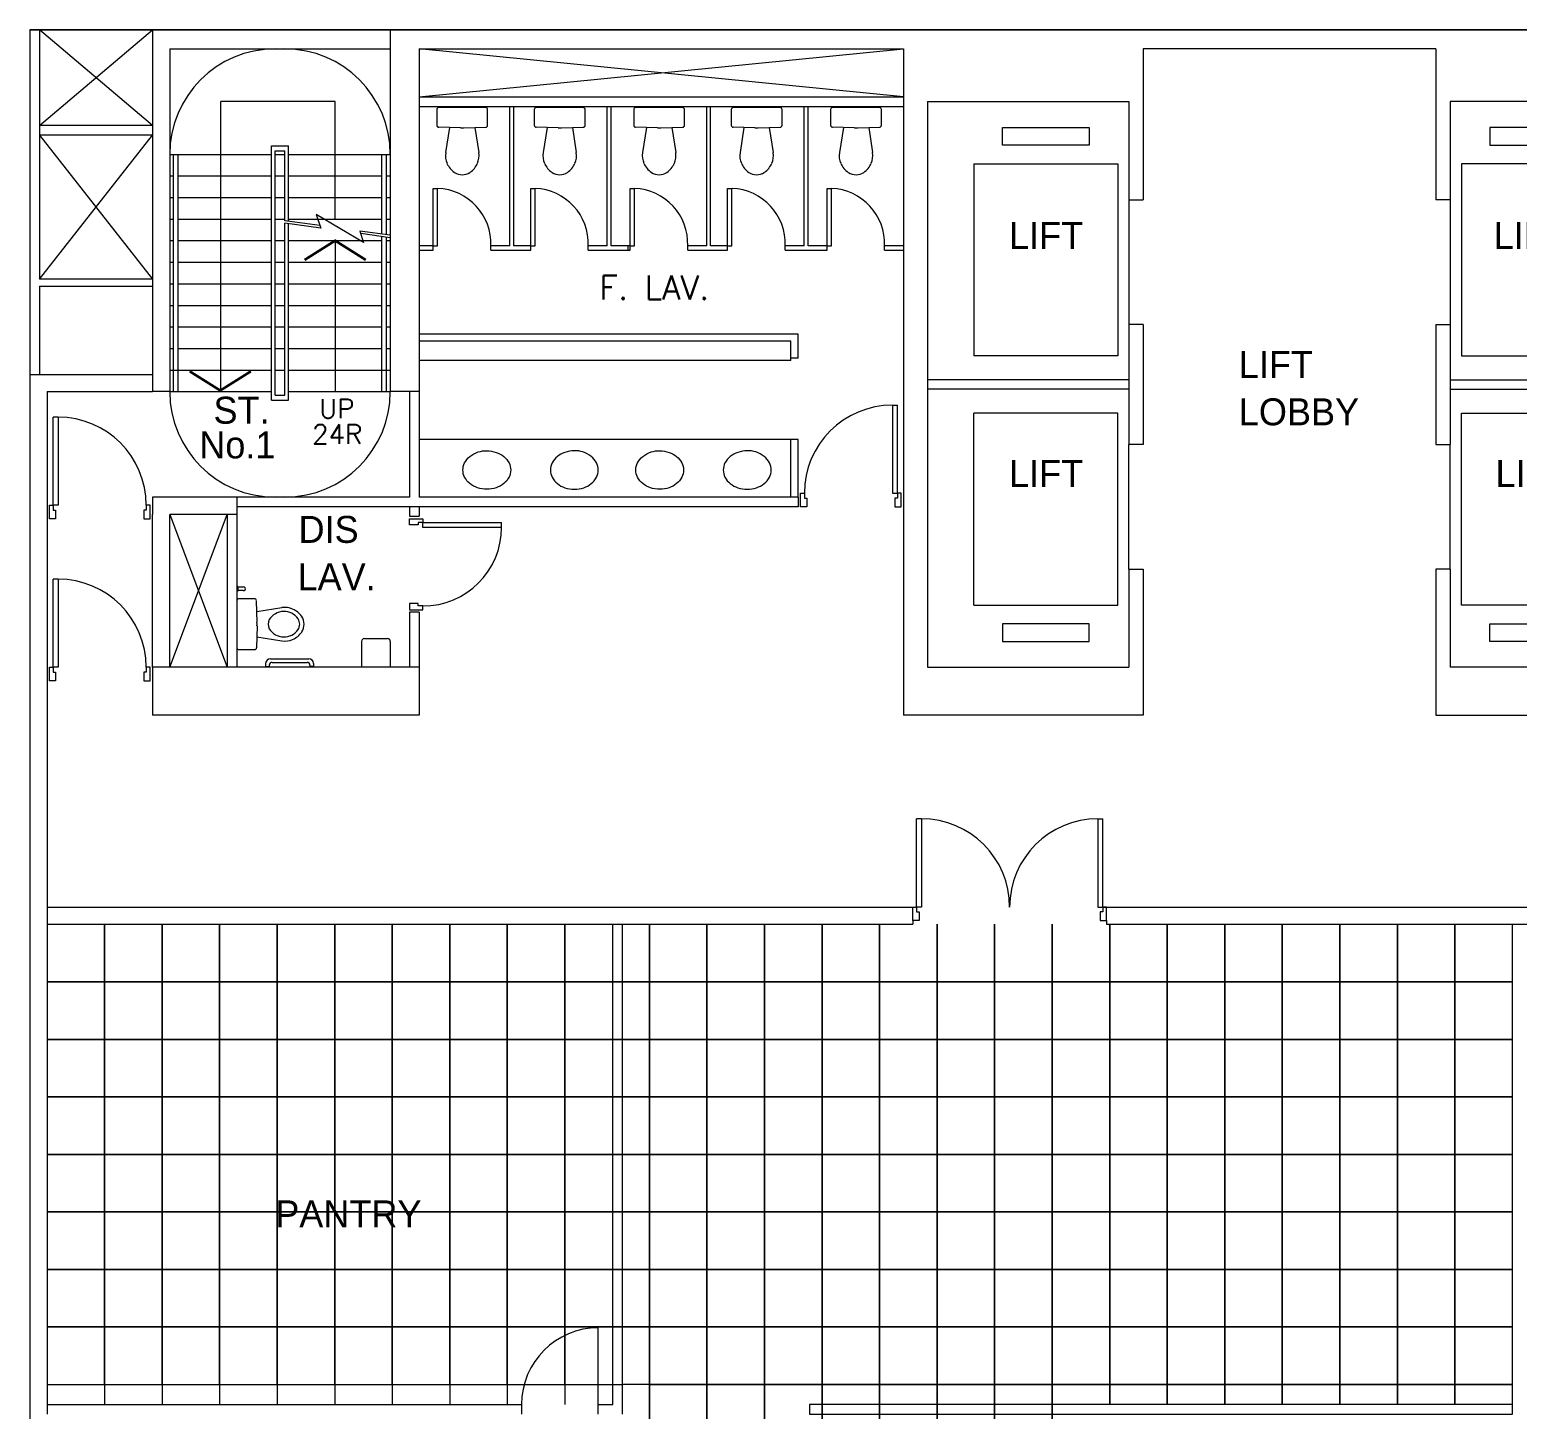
# Model space of a CAD drawing. Header units: millimetres. Extents: x 7453 to 109346, y -40506 to 46154.
# Drawn here: x 64346 to 79858, y 31538 to 45926 of the extents above; entities that cross this region are included whole.
import ezdxf
from ezdxf.enums import TextEntityAlignment as Align

# ---------------------------------------------------------------- set-up
doc = ezdxf.new("R2010")
doc.units = ezdxf.units.MM
doc.layers.add('ARCH', color=7, linetype='Continuous', lineweight=5)
doc.layers.add('Ceiling Grid', color=254, linetype='Continuous', lineweight=5)
doc.styles.add('20S', font='SIMPLEX.shx', dxfattribs={"height": 200})
doc.styles.add('25S', font='simplex', dxfattribs={"height": 250})

msp = doc.modelspace()

# ---------------------------------------------------------------- linework, layer by layer
at = {"layer": 'ARCH', "linetype": 'ByBlock', "lineweight": 9}
for p, q in [((64346, 45926), (64346, 42331)), ((64446, 45926), (64446, 43326)), ((65626, 44926), (64446, 45926)), ((64446, 44926), (65626, 45926)), ((65626, 45926), (65626, 42151)), ((67006, 45926), (68106, 45926)), ((68106, 45926), (68106, 42151)), ((65806, 45726), (65806, 42151)), ((65806, 45726), (67006, 45726)), ((67006, 45726), (68106, 45726)), ((68406, 45726), (68406, 42151)), ((68406, 45226), (73459, 45726)), ((73459, 45226), (68406, 45726)), ((68406, 45726), (73459, 45726)), ((73459, 45726), (73459, 38776)), ((75959, 45726), (75959, 44151)), ((79009, 45726), (75959, 45726)), ((79009, 45726), (79009, 44151)), ((66337, 42151), (66337, 45176)), ((67531, 45176), (66337, 45176)), ((67531, 43951), (67531, 45176)), ((68406, 45226), (73459, 45226)), ((73709, 45176), (73709, 39276)), ((73709, 45176), (75809, 45176)), ((75809, 45176), (75809, 44151)), ((81259, 45176), (79159, 45176)), ((81259, 45176), (79159, 45176)), ((79159, 45176), (79159, 44151)), ((68406, 45126), (73459, 45126)), ((69353, 43671), (69353, 45126)), ((69393, 43671), (69393, 45126)), ((70369, 43671), (70369, 45126)), ((70409, 43671), (70409, 45126)), ((71406, 43671), (71406, 45126)), ((71446, 43671), (71446, 45126)), ((72423, 43671), (72423, 45126)), ((72463, 43671), (72463, 45126)), ((65626, 44926), (64446, 44926)), ((74489, 44906), (75394, 44906)), ((74489, 44721), (74489, 44906)), ((75394, 44906), (75394, 44721)), ((80480, 44906), (79574, 44906)), ((79574, 44906), (79574, 44721)), ((64446, 44826), (65626, 43326)), ((64446, 43326), (65626, 44826)), ((65626, 44826), (64446, 44826)), ((66868, 42063), (66868, 44714)), ((66868, 44714), (67044, 44714)), ((67044, 43929), (67044, 44714)), ((75394, 44721), (74489, 44721)), ((79574, 44721), (80480, 44721)), ((65806, 44626), (66868, 44626)), ((65844, 42151), (65844, 44626)), ((65894, 42151), (65894, 44626)), ((66906, 42113), (66906, 44664)), ((66906, 44664), (67006, 44664)), ((66906, 44626), (67006, 44626)), ((67006, 43934), (67006, 44664)), ((67044, 44626), (68106, 44626)), ((68018, 43794), (68018, 44626)), ((68068, 43787), (68068, 44626)), ((74192, 44526), (74192, 42526)), ((74192, 44526), (75692, 44526)), ((75692, 44526), (75692, 42526)), ((79277, 44526), (79277, 42526)), ((80777, 44526), (79277, 44526)), ((65806, 44401), (65844, 44401)), ((65894, 44401), (66868, 44401)), ((66906, 44401), (67006, 44401)), ((67044, 44401), (68018, 44401)), ((68068, 44401), (68106, 44401)), ((68554, 43671), (68554, 44271)), ((68554, 44271), (68599, 44271)), ((68599, 43671), (68599, 44271)), ((69571, 44271), (69616, 44271)), ((69571, 43671), (69571, 44271)), ((69616, 43671), (69616, 44271)), ((70608, 43671), (70608, 44271)), ((70608, 44271), (70653, 44271)), ((70653, 43671), (70653, 44271)), ((71624, 44271), (71669, 44271)), ((71624, 43671), (71624, 44271)), ((71669, 43671), (71669, 44271)), ((72661, 44271), (72706, 44271)), ((72661, 43671), (72661, 44271)), ((72706, 43671), (72706, 44271)), ((65806, 44176), (65844, 44176)), ((65894, 44176), (66868, 44176)), ((66906, 44176), (67006, 44176)), ((67044, 44176), (68018, 44176)), ((68068, 44176), (68106, 44176)), ((75809, 44151), (75959, 44151)), ((75809, 44151), (75809, 42851)), ((79159, 44151), (79009, 44151)), ((79159, 44151), (79159, 42851)), ((65806, 43951), (65844, 43951)), ((65894, 43951), (66868, 43951)), ((66906, 43951), (67006, 43951)), ((67371, 43883), (67006, 43934)), ((67006, 42113), (67006, 43909)), ((67380, 43857), (67006, 43909)), ((67044, 43951), (68018, 43951)), ((67044, 42063), (67044, 43903)), ((67828, 43705), (67332, 44000)), ((67332, 44000), (67380, 43857)), ((68068, 43951), (68106, 43951)), ((67788, 43826), (67828, 43705)), ((68106, 43782), (67788, 43826)), ((68106, 43756), (67797, 43799)), ((68018, 42151), (68018, 43768)), ((68068, 42151), (68068, 43762)), ((65806, 43726), (65844, 43726)), ((65894, 43726), (66868, 43726)), ((66906, 43726), (67006, 43726)), ((67044, 43726), (68018, 43726)), ((67531, 43726), (67531, 42151)), ((68068, 43726), (68106, 43726)), ((68554, 43671), (68406, 43671)), ((68406, 43626), (68554, 43626)), ((68554, 43626), (68554, 43671)), ((68554, 43671), (68599, 43671)), ((69353, 43671), (69154, 43671)), ((69154, 43626), (69154, 43671)), ((69154, 43626), (69571, 43626)), ((69571, 43671), (69393, 43671)), ((69571, 43671), (69616, 43671)), ((69571, 43626), (69571, 43671)), ((70171, 43626), (70171, 43671)), ((70369, 43671), (70171, 43671)), ((70171, 43626), (70171, 43671)), ((70171, 43626), (70588, 43626)), ((70588, 43671), (70409, 43671)), ((70608, 43671), (70459, 43671)), ((70459, 43626), (70608, 43626)), ((70588, 43626), (70588, 43671)), ((70608, 43626), (70608, 43671)), ((70608, 43671), (70653, 43671)), ((71406, 43671), (71208, 43671)), ((71208, 43626), (71208, 43671)), ((71208, 43626), (71624, 43626)), ((71624, 43671), (71446, 43671)), ((71624, 43671), (71669, 43671)), ((71624, 43626), (71624, 43671)), ((72224, 43626), (72224, 43671)), ((72423, 43671), (72224, 43671)), ((72224, 43626), (72661, 43626)), ((72661, 43671), (72463, 43671)), ((72661, 43671), (72706, 43671)), ((72661, 43626), (72661, 43671)), ((73459, 43671), (73261, 43671)), ((73261, 43626), (73261, 43671)), ((73261, 43626), (73459, 43626)), ((65806, 43501), (65844, 43501)), ((65894, 43501), (66868, 43501)), ((66906, 43501), (67006, 43501)), ((67044, 43501), (68018, 43501)), ((68068, 43501), (68106, 43501)), ((65626, 43326), (64446, 43326)), ((64446, 43251), (65626, 43251)), ((64446, 43251), (64446, 42331)), ((65806, 43276), (65844, 43276)), ((65894, 43276), (66868, 43276)), ((66906, 43276), (67006, 43276)), ((67044, 43276), (68018, 43276)), ((68068, 43276), (68106, 43276)), ((65806, 43051), (65844, 43051)), ((65894, 43051), (66868, 43051)), ((66906, 43051), (67006, 43051)), ((67044, 43051), (68018, 43051)), ((68068, 43051), (68106, 43051)), ((65806, 42826), (65844, 42826)), ((65894, 42826), (66868, 42826)), ((66906, 42826), (67006, 42826)), ((67044, 42826), (68018, 42826)), ((68068, 42826), (68106, 42826)), ((75959, 42851), (75809, 42851)), ((75809, 42851), (75809, 41601)), ((75959, 42851), (75959, 41601)), ((79009, 42851), (79009, 41601)), ((79009, 42851), (79159, 42851)), ((79159, 42851), (79159, 41601)), ((72359, 42751), (68406, 42751)), ((72284, 42676), (68406, 42676)), ((70231, 42676), (68406, 42676)), ((72284, 42476), (72284, 42676)), ((72359, 42501), (72359, 42751)), ((65806, 42601), (65844, 42601)), ((65894, 42601), (66868, 42601)), ((66906, 42601), (67006, 42601)), ((67044, 42601), (68018, 42601)), ((68068, 42601), (68106, 42601)), ((75692, 42526), (74192, 42526)), ((79277, 42526), (80777, 42526)), ((65806, 42376), (66868, 42376)), ((66906, 42376), (67006, 42376)), ((67044, 42376), (68106, 42376)), ((72284, 42476), (68406, 42476)), ((70231, 42476), (68406, 42476)), ((72359, 42501), (72284, 42501)), ((64346, 42331), (64346, 38776)), ((64346, 42331), (65626, 42331)), ((75809, 42276), (73709, 42276)), ((79159, 42276), (81259, 42276)), ((64526, 42151), (64526, 38776)), ((64526, 42151), (65626, 42151)), ((65806, 42151), (65626, 42151)), ((65806, 42151), (66868, 42151)), ((66868, 42063), (67044, 42063)), ((66906, 42113), (67006, 42113)), ((67044, 42151), (68106, 42151)), ((68406, 42151), (68106, 42151)), ((68306, 42151), (68306, 41051)), ((68406, 42151), (68406, 41051)), ((75809, 42176), (73709, 42176)), ((79159, 42176), (81259, 42176)), ((74192, 39926), (74192, 41926)), ((75692, 41926), (74192, 41926)), ((75692, 39926), (75692, 41926)), ((79277, 39926), (79277, 41926)), ((79277, 41926), (80777, 41926)), ((72359, 41651), (68406, 41651)), ((72284, 41051), (72284, 41651)), ((72359, 41051), (72359, 41651)), ((75959, 41601), (75809, 41601)), ((75809, 40301), (75809, 41601)), ((79009, 41601), (79159, 41601)), ((79159, 40301), (79159, 41601)), ((68306, 41051), (65626, 41051)), ((65626, 41051), (65626, 40871)), ((66506, 41051), (66506, 39276)), ((72359, 41051), (68406, 41051)), ((72359, 41051), (72359, 40951)), ((65626, 39276), (65626, 40871)), ((65806, 40871), (66406, 39276)), ((65806, 39276), (66406, 40871)), ((66506, 40871), (65806, 40871)), ((65806, 39276), (65806, 40871)), ((66406, 40871), (66406, 39276)), ((72359, 40951), (66506, 40951)), ((68306, 40951), (68306, 40851)), ((68306, 40951), (68306, 40851)), ((68306, 40851), (68406, 40851)), ((68406, 40951), (68406, 40851)), ((68406, 40951), (68406, 40851)), ((66506, 40270), (66506, 40270)), ((75809, 40301), (75959, 40301)), ((75809, 40301), (75809, 39276)), ((75959, 40301), (75959, 38776)), ((79009, 40301), (79009, 38776)), ((79159, 40301), (79009, 40301)), ((79159, 40301), (79159, 39276)), ((66516, 40120), (66506, 40120)), ((66516, 40070), (66506, 40070)), ((66516, 40120), (66516, 40070)), ((66516, 40114), (66571, 40114)), ((66571, 40076), (66516, 40076)), ((74192, 39926), (75692, 39926)), ((80777, 39926), (79277, 39926)), ((68306, 39851), (68306, 39276)), ((68406, 39851), (68306, 39851)), ((68306, 39771), (68306, 39276)), ((68406, 39851), (68406, 39276)), ((68406, 39771), (68406, 39276)), ((75394, 39730), (74489, 39730)), ((74489, 39730), (74489, 39545)), ((75394, 39545), (75394, 39730)), ((79574, 39730), (80480, 39730)), ((79574, 39545), (79574, 39730)), ((67836, 39576), (68076, 39576)), ((67806, 39546), (67806, 39276)), ((68106, 39546), (68106, 39276)), ((74489, 39545), (75394, 39545)), ((80480, 39545), (79574, 39545)), ((65626, 39276), (65626, 38776)), ((68406, 39276), (65626, 39276)), ((66800, 39286), (66800, 39276)), ((66800, 39286), (66850, 39286)), ((66806, 39316), (66806, 39286)), ((66844, 39298), (66844, 39286)), ((66850, 39286), (66850, 39276)), ((66856, 39366), (67256, 39366)), ((66874, 39328), (67238, 39328)), ((67312, 39286), (67262, 39286)), ((67262, 39286), (67262, 39276)), ((67268, 39298), (67268, 39286)), ((67306, 39316), (67306, 39286)), ((67312, 39286), (67312, 39276)), ((68406, 39276), (68406, 38776)), ((73709, 39276), (75809, 39276)), ((81259, 39276), (79159, 39276)), ((64346, 38776), (64346, 15926)), ((64526, 38776), (64526, 31488)), ((68406, 38776), (65626, 38776)), ((75959, 38776), (73459, 38776)), ((79009, 38776), (81659, 38776)), ((73595, 36776), (73595, 37696)), ((73645, 37696), (73595, 37696)), ((73645, 37696), (73645, 36776)), ((75485, 37696), (75485, 36776)), ((75485, 37696), (75535, 37696)), ((75535, 36776), (75535, 37696)), ((64526, 36776), (73595, 36776)), ((73555, 36776), (73595, 36776)), ((73555, 36636), (73555, 36776)), ((73595, 36776), (73595, 36726)), ((73645, 36776), (73595, 36776)), ((75485, 36776), (75535, 36776)), ((75575, 36776), (75535, 36776)), ((75535, 36776), (75535, 36726)), ((75535, 36776), (80936, 36776)), ((75575, 36636), (75575, 36776)), ((73555, 36761), (73555, 36761)), ((73620, 36636), (73555, 36636)), ((73555, 36636), (73555, 36596)), ((73595, 36726), (73620, 36726)), ((73620, 36726), (73620, 36636)), ((75535, 36726), (75510, 36726)), ((75510, 36726), (75510, 36636)), ((75510, 36636), (75575, 36636)), ((75575, 36761), (75575, 36761)), ((75575, 36636), (75575, 36596)), ((64526, 36596), (73555, 36596)), ((75575, 36596), (80896, 36596))]:
    msp.add_line(p, q, dxfattribs=at)
at = {"layer": 'ARCH', "lineweight": 15}
for p, q in [((95209, 45926), (64346, 45926)), ((64346, 45926), (109346, 45926)), ((70426, 31588), (70426, 36596)), ((70526, 31488), (70526, 36596)), ((79808, 31488), (79808, 36596)), ((70275, 31488), (70275, 32388)), ((64526, 31588), (69475, 31588)), ((69475, 31588), (69475, 31588)), ((69475, 31588), (69475, 31488)), ((70275, 31588), (70426, 31588))]:
    msp.add_line(p, q, dxfattribs=at)
at = {"layer": 'ARCH', "lineweight": 9}
for p, q in [((68591, 45094), (68591, 44929)), ((69101, 45114), (68611, 45114)), ((69121, 44929), (69121, 45094)), ((69608, 45094), (69608, 44929)), ((70118, 45114), (69628, 45114)), ((70138, 44929), (70138, 45094)), ((70644, 45094), (70644, 44929)), ((71154, 45114), (70664, 45114)), ((71174, 44929), (71174, 45094)), ((71661, 45094), (71661, 44929)), ((72171, 45114), (71681, 45114)), ((72191, 44929), (72191, 45094)), ((72698, 45094), (72698, 44929)), ((73208, 45114), (72718, 45114)), ((73228, 44929), (73228, 45094)), ((68838, 44904), (68611, 44909)), ((68724, 44907), (68683, 44644)), ((68874, 44904), (69101, 44909)), ((68988, 44907), (69029, 44644)), ((69855, 44904), (69627, 44909)), ((69741, 44907), (69700, 44644)), ((69890, 44904), (70118, 44909)), ((70005, 44907), (70046, 44644)), ((70892, 44904), (70664, 44909)), ((70777, 44907), (70736, 44644)), ((70927, 44904), (71155, 44909)), ((71041, 44907), (71082, 44644)), ((71908, 44904), (71681, 44909)), ((71794, 44907), (71753, 44644)), ((71944, 44904), (72171, 44909)), ((72058, 44907), (72099, 44644)), ((72945, 44904), (72717, 44909)), ((72831, 44907), (72790, 44644)), ((72980, 44904), (73208, 44909)), ((73095, 44907), (73136, 44644)), ((64641, 41886), (64591, 41886)), ((64591, 40966), (64591, 41886)), ((64641, 41886), (64641, 40966)), ((73344, 42011), (73344, 41091)), ((73344, 42011), (73394, 42011)), ((73394, 41091), (73394, 42011)), ((64551, 40826), (64551, 40966)), ((64551, 40966), (64591, 40966)), ((64641, 40966), (64591, 40966)), ((64591, 40966), (64591, 40916)), ((65561, 40966), (65561, 40916)), ((65601, 40966), (65561, 40966)), ((65601, 40826), (65601, 40966)), ((72384, 40951), (72384, 41091)), ((72384, 41091), (72424, 41091)), ((72424, 41091), (72424, 41041)), ((72424, 41041), (72449, 41041)), ((72449, 41041), (72449, 40951)), ((73344, 41091), (73394, 41091)), ((73394, 41041), (73369, 41041)), ((73369, 41041), (73369, 40951)), ((73434, 41091), (73394, 41091)), ((73394, 41091), (73394, 41041)), ((73434, 40951), (73434, 41091)), ((73434, 41076), (73434, 41076)), ((64616, 40826), (64551, 40826)), ((64591, 40916), (64616, 40916)), ((64616, 40916), (64616, 40826)), ((65536, 40916), (65536, 40826)), ((65561, 40916), (65536, 40916)), ((65536, 40826), (65601, 40826)), ((68306, 40826), (68446, 40826)), ((68306, 40761), (68306, 40826)), ((68446, 40826), (68446, 40786)), ((72449, 40951), (72384, 40951)), ((73369, 40951), (73434, 40951)), ((68396, 40761), (68306, 40761)), ((68396, 40786), (68396, 40761)), ((68446, 40786), (68396, 40786)), ((68446, 40736), (68446, 40786)), ((68446, 40786), (69266, 40786)), ((69266, 40736), (68446, 40736)), ((69266, 40736), (69266, 40786)), ((64641, 40196), (64591, 40196)), ((64591, 39276), (64591, 40196)), ((64641, 40196), (64641, 39276)), ((66506, 39971), (66506, 39481)), ((66690, 39991), (66526, 39991)), ((66716, 39743), (66711, 39971)), ((66713, 39858), (66976, 39899)), ((68306, 39941), (68306, 39876)), ((68396, 39941), (68306, 39941)), ((68306, 39876), (68446, 39876)), ((68396, 39916), (68396, 39941)), ((68446, 39916), (68396, 39916)), ((68446, 39876), (68446, 39916)), ((66716, 39708), (66711, 39480)), ((66713, 39594), (66976, 39553)), ((66526, 39461), (66690, 39461)), ((64551, 39136), (64551, 39276)), ((64551, 39276), (64591, 39276)), ((64641, 39276), (64591, 39276)), ((64591, 39276), (64591, 39226)), ((65561, 39276), (65561, 39226)), ((65601, 39276), (65561, 39276)), ((65601, 39136), (65601, 39276)), ((64616, 39136), (64551, 39136)), ((64591, 39226), (64616, 39226)), ((64616, 39226), (64616, 39136)), ((65536, 39226), (65536, 39136)), ((65561, 39226), (65536, 39226)), ((65536, 39136), (65601, 39136))]:
    msp.add_line(p, q, dxfattribs=at)
at = {"layer": 'ARCH', "lineweight": 9, "const_width": 26.4}
for points in [[(67212, 43525), (67531, 43726), (67850, 43525)], [(66652, 42363), (66333, 42163), (66014, 42363)]]:
    msp.add_lwpolyline(points, dxfattribs=at)
at = {"layer": 'ARCH', "linetype": 'Continuous', "lineweight": 9}
for points in [[(68863, 41334, -0.119639), (68881, 41408, -0.104884), (68936, 41475, -0.089094), (69023, 41522, -0.096836), (69113, 41534, -0.080438), (69211, 41518, -0.089094), (69289, 41475, -0.104884), (69344, 41408, -0.119639), (69362, 41334, -0.119639), (69344, 41259, -0.104884), (69289, 41192, -0.089094), (69211, 41149, -0.080438), (69113, 41133, -0.080438), (69015, 41149, -0.089094), (68936, 41192, -0.104884), (68881, 41259, -0.119639)], [(70275, 41334, 0.119639), (70257, 41408, 0.104884), (70202, 41475, 0.089094), (70115, 41522, 0.096836), (70025, 41534, 0.080438), (69927, 41518, 0.089094), (69849, 41475, 0.104884), (69794, 41408, 0.119639), (69776, 41334, 0.119639), (69794, 41259, 0.104884), (69849, 41192, 0.089094), (69927, 41149, 0.080438), (70025, 41133, 0.080438), (70123, 41149, 0.089094), (70202, 41192, 0.104884), (70257, 41259, 0.119639)], [(70666, 41334, -0.119639), (70684, 41408, -0.104884), (70739, 41475, -0.089094), (70826, 41522, -0.096836), (70916, 41534, -0.080438), (71013, 41518, -0.089094), (71092, 41475, -0.104884), (71147, 41408, -0.119639), (71165, 41334, -0.119639), (71147, 41259, -0.104884), (71092, 41192, -0.089094), (71013, 41149, -0.080438), (70916, 41133, -0.080438), (70818, 41149, -0.089094), (70739, 41192, -0.104884), (70684, 41259, -0.119639)], [(72078, 41334, 0.119639), (72060, 41408, 0.104884), (72005, 41475, 0.089094), (71918, 41522, 0.096836), (71828, 41534, 0.080438), (71730, 41518, 0.089094), (71652, 41475, 0.104884), (71596, 41408, 0.119639), (71578, 41334, 0.119639), (71596, 41259, 0.104884), (71652, 41192, 0.089094), (71730, 41149, 0.080438), (71828, 41133, 0.080438), (71926, 41149, 0.089094), (72005, 41192, 0.104884), (72060, 41259, 0.119639)]]:
    msp.add_lwpolyline(points, format="xyb", close=True, dxfattribs=at)
at = {"layer": 'ARCH', "lineweight": 9}
msp.add_lwpolyline([(66844, 39677, 0.532735), (67145, 39669, 0.289578), (67145, 39782, 0.532735), (66844, 39775, 0.261816)], format="xyb", close=True, dxfattribs=at)
at = {"layer": 'ARCH', "lineweight": 15}
msp.add_lwpolyline([(79808, 31588), (72477, 31588), (72477, 31488), (79808, 31488)], close=True, dxfattribs=at)
at = {"layer": 'ARCH', "linetype": 'ByBlock', "lineweight": 9}
for centre, radius, start, end in [((66906, 44626), 1100, 90, 180), ((67006, 44626), 1100, 0, 90), ((68577, 43693), 578, 357.7688, 87.7688), ((69593, 43693), 578, 357.7688, 87.7688), ((70630, 43693), 578, 357.7688, 87.7688), ((71647, 43693), 578, 357.7688, 87.7688), ((72683, 43693), 578, 357.7688, 87.7688), ((66906, 42151), 1100, 180, 270), ((67006, 42151), 1100, 270, 0), ((66576, 40095), 19.7, 254.4697, 105.5303), ((67836, 39546), 30, 90, 180), ((68076, 39546), 30, 0, 90), ((66856, 39316), 50, 90, 180), ((66874, 39298), 30, 90, 180), ((67238, 39298), 30, 0, 90), ((67256, 39316), 50, 0, 90), ((73645, 36776), 920, 0, 90), ((75485, 36776), 920, 90, 180)]:
    msp.add_arc(centre, radius, start, end, dxfattribs=at)
at = {"layer": 'ARCH', "lineweight": 9}
for centre, radius, start, end in [((68611, 45094), 20, 90, 180), ((69101, 45094), 20, 0, 90), ((69628, 45094), 20, 90, 180), ((70118, 45094), 20, 0, 90), ((70664, 45094), 20, 90, 180), ((71154, 45094), 20, 0, 90), ((71681, 45094), 20, 90, 180), ((72171, 45094), 20, 0, 90), ((72718, 45094), 20, 90, 180), ((73208, 45094), 20, 0, 90), ((68611, 44929), 20, 180, 268.7241), ((68856, 45704), 800, 268.7241, 271.2759), ((69101, 44929), 20, 271.2759, 0), ((69628, 44929), 20, 180, 268.7241), ((69873, 45704), 800, 268.7241, 271.2759), ((70118, 44929), 20, 271.2759, 0), ((70664, 44929), 20, 180, 268.7241), ((70909, 45704), 800, 268.7241, 271.2759), ((71154, 44929), 20, 271.2759, 0), ((71681, 44929), 20, 180, 268.7241), ((71926, 45704), 800, 268.7241, 271.2759), ((72171, 44929), 20, 271.2759, 0), ((72718, 44929), 20, 180, 268.7241), ((72963, 45704), 800, 268.7241, 271.2759), ((73208, 44929), 20, 271.2759, 0), ((68881, 44613), 200, 171.1648, 203.6716), ((68904, 44623), 226, 203.6716, 234.991), ((68808, 44623), 226, 305.009, 336.3284), ((68831, 44613), 200, 336.3284, 8.8352), ((69897, 44613), 200, 171.1648, 203.6716), ((69921, 44623), 226, 203.6716, 234.991), ((69824, 44623), 226, 305.009, 336.3284), ((69848, 44613), 200, 336.3284, 8.8352), ((70934, 44613), 200, 171.1648, 203.6716), ((70958, 44623), 226, 203.6716, 234.991), ((70861, 44623), 226, 305.009, 336.3284), ((70885, 44613), 200, 336.3284, 8.8352), ((71951, 44613), 200, 171.1648, 203.6716), ((71974, 44623), 226, 203.6716, 234.991), ((71878, 44623), 226, 305.009, 336.3284), ((71901, 44613), 200, 336.3284, 8.8352), ((72987, 44613), 200, 171.1648, 203.6716), ((73011, 44623), 226, 203.6716, 234.991), ((72914, 44623), 226, 305.009, 336.3284), ((72938, 44613), 200, 336.3284, 8.8352), ((68856, 44564), 150, 237.7003, 302.2997), ((69873, 44564), 150, 237.7003, 302.2997), ((70909, 44564), 150, 237.7003, 302.2997), ((71926, 44564), 150, 237.7003, 302.2997), ((72963, 44564), 150, 237.7003, 302.2997), ((64641, 40966), 920, 0, 90), ((73344, 41091), 920, 90, 180), ((68446, 40736), 820, 270, 0), ((64641, 39276), 920, 0, 90), ((66526, 39971), 20, 90, 180), ((66690, 39971), 20, 1.2759, 90), ((67007, 39701), 200, 66.3284, 98.8352), ((66997, 39677), 226, 35.009, 66.3284), ((65916, 39726), 800, 358.7241, 1.2759), ((67056, 39726), 150, 327.7003, 32.2997), ((67007, 39750), 200, 261.1648, 293.6716), ((66997, 39774), 226, 293.6716, 324.991), ((66526, 39481), 20, 180, 270), ((66691, 39481), 20, 270, 358.7241)]:
    msp.add_arc(centre, radius, start, end, dxfattribs=at)
at = {"layer": 'ARCH', "lineweight": 15}
msp.add_arc((70275, 31588), 800, 90, 180, dxfattribs=at)
at = {"layer": 'Ceiling Grid', "lineweight": 15}
for p, q in [((64526, 36596), (64526, 35996)), ((65126, 35996), (65126, 36596)), ((65126, 36596), (65126, 35996)), ((65726, 35996), (65726, 36596)), ((65726, 36596), (65726, 35996)), ((66326, 35996), (66326, 36596)), ((66326, 36596), (66326, 35996)), ((66926, 35996), (66926, 36596)), ((66926, 36596), (66926, 35996)), ((67526, 35996), (67526, 36596)), ((67526, 36596), (67526, 35996)), ((68126, 35996), (68126, 36596)), ((68126, 36596), (68126, 35996)), ((68726, 35996), (68726, 36596)), ((68726, 36596), (68726, 35996)), ((69326, 35996), (69326, 36596)), ((69326, 36596), (69326, 35996)), ((69926, 36596), (69926, 35996)), ((69926, 35996), (69926, 36596)), ((70808, 35996), (70808, 36596)), ((70808, 36596), (70808, 35996)), ((71408, 35996), (71408, 36596)), ((71408, 36596), (71408, 35996)), ((72008, 35996), (72008, 36596)), ((72008, 36596), (72008, 35996)), ((72608, 35996), (72608, 36596)), ((72608, 36596), (72608, 35996)), ((73208, 35996), (73208, 36596)), ((73208, 36596), (73208, 35996)), ((73808, 35996), (73808, 36596)), ((73808, 36596), (73808, 35996)), ((74408, 35996), (74408, 36596)), ((74408, 36596), (74408, 35996)), ((75008, 35996), (75008, 36596)), ((75008, 36596), (75008, 35996)), ((75608, 35996), (75608, 36596)), ((75608, 36596), (75608, 35996)), ((76208, 35996), (76208, 36596)), ((76208, 36596), (76208, 35996)), ((76808, 35996), (76808, 36596)), ((76808, 36596), (76808, 35996)), ((77408, 35996), (77408, 36596)), ((77408, 36596), (77408, 35996)), ((78008, 35996), (78008, 36596)), ((78008, 36596), (78008, 35996)), ((78608, 35996), (78608, 36596)), ((78608, 36596), (78608, 35996)), ((79208, 36596), (79208, 35996)), ((79208, 35996), (79208, 36596)), ((64526, 35996), (65126, 35996)), ((65126, 35996), (65726, 35996)), ((65726, 35996), (66326, 35996)), ((66326, 35996), (66926, 35996)), ((66926, 35996), (67526, 35996)), ((67526, 35996), (68126, 35996)), ((68126, 35996), (68726, 35996)), ((68726, 35996), (69326, 35996)), ((69326, 35996), (69926, 35996)), ((70526, 35996), (69926, 35996)), ((69926, 35996), (69926, 35396)), ((69926, 35996), (70526, 35996)), ((70808, 35996), (70526, 35996)), ((70526, 35996), (70808, 35996)), ((70808, 35396), (70808, 35996)), ((70808, 35996), (71408, 35996)), ((71408, 35996), (72008, 35996)), ((72008, 35996), (72608, 35996)), ((72608, 35996), (73208, 35996)), ((73208, 35996), (73808, 35996)), ((73808, 35996), (74408, 35996)), ((74408, 35996), (75008, 35996)), ((75008, 35996), (75608, 35996)), ((75608, 35996), (76208, 35996)), ((76208, 35996), (76808, 35996)), ((76808, 35996), (77408, 35996)), ((77408, 35996), (78008, 35996)), ((78008, 35996), (78608, 35996)), ((78608, 35996), (79208, 35996)), ((79808, 35996), (79208, 35996)), ((79208, 35996), (79208, 35396)), ((79208, 35996), (79808, 35996)), ((70526, 35396), (69926, 35396)), ((69926, 35396), (69926, 34796)), ((69926, 35396), (70526, 35396)), ((70808, 35396), (70526, 35396)), ((70526, 35396), (70808, 35396)), ((70808, 34796), (70808, 35396)), ((79808, 35396), (79208, 35396)), ((79208, 35396), (79208, 34796)), ((79208, 35396), (79808, 35396)), ((70526, 34796), (69926, 34796)), ((69926, 34796), (69926, 34196)), ((69926, 34796), (70526, 34796)), ((70808, 34796), (70526, 34796)), ((70526, 34796), (70808, 34796)), ((70808, 34196), (70808, 34796)), ((79808, 34796), (79208, 34796)), ((79208, 34796), (79208, 34196)), ((79208, 34796), (79808, 34796)), ((70526, 34196), (69926, 34196)), ((69926, 34196), (69926, 33596)), ((69926, 34196), (70526, 34196)), ((70808, 34196), (70526, 34196)), ((70526, 34196), (70808, 34196)), ((70808, 33596), (70808, 34196)), ((79808, 34196), (79208, 34196)), ((79208, 34196), (79208, 33596)), ((79208, 34196), (79808, 34196)), ((70526, 33596), (69926, 33596)), ((69926, 33596), (69926, 32996)), ((69926, 33596), (70526, 33596)), ((70808, 33596), (70526, 33596)), ((70526, 33596), (70808, 33596)), ((70808, 32996), (70808, 33596)), ((79808, 33596), (79208, 33596)), ((79208, 33596), (79208, 32996)), ((79208, 33596), (79808, 33596)), ((70526, 32996), (69926, 32996)), ((69926, 32996), (69926, 32396)), ((69926, 32996), (70526, 32996)), ((70808, 32996), (70526, 32996)), ((70526, 32996), (70808, 32996)), ((70808, 32396), (70808, 32996)), ((79808, 32996), (79208, 32996)), ((79208, 32996), (79208, 32396)), ((79208, 32996), (79808, 32996)), ((70526, 32396), (69926, 32396)), ((69926, 32396), (69926, 31796)), ((69926, 32396), (70526, 32396)), ((70808, 32396), (70526, 32396)), ((70526, 32396), (70808, 32396)), ((70808, 31796), (70808, 32396)), ((79808, 32396), (79208, 32396)), ((79208, 32396), (79208, 31796)), ((79208, 32396), (79808, 32396)), ((65126, 31796), (65126, 31588)), ((65726, 31796), (65726, 31588)), ((66326, 31796), (66326, 31588)), ((66926, 31796), (66926, 31588)), ((67526, 31796), (67526, 31588)), ((68126, 31796), (68126, 31588)), ((68726, 31796), (68726, 31588)), ((69326, 31796), (69326, 31588)), ((69926, 31796), (70526, 31796)), ((69926, 31796), (69926, 31588)), ((70808, 31796), (70526, 31796)), ((70808, 31196), (70808, 31796)), ((75608, 31796), (75008, 31796)), ((75008, 31796), (75008, 31196)), ((75608, 31588), (75608, 31796)), ((76208, 31796), (75608, 31796)), ((75608, 31796), (75608, 31588)), ((76208, 31588), (76208, 31796)), ((76808, 31796), (76208, 31796)), ((76208, 31796), (76208, 31588)), ((76808, 31588), (76808, 31796)), ((77408, 31796), (76808, 31796)), ((76808, 31796), (76808, 31588)), ((77408, 31588), (77408, 31796)), ((78008, 31796), (77408, 31796)), ((77408, 31796), (77408, 31588)), ((78008, 31588), (78008, 31796)), ((78608, 31796), (78008, 31796)), ((78008, 31796), (78008, 31588)), ((78608, 31588), (78608, 31796)), ((79208, 31796), (78608, 31796)), ((78608, 31796), (78608, 31588)), ((79208, 31588), (79208, 31796)), ((79808, 31796), (79208, 31796)), ((79208, 31796), (79208, 31588)), ((79208, 31796), (79808, 31796))]:
    msp.add_line(p, q, dxfattribs=at)
for points in [[(65126, 35996), (64526, 35996), (64526, 35396), (65126, 35396)], [(65726, 35996), (65126, 35996), (65126, 35396), (65726, 35396)], [(66326, 35996), (65726, 35996), (65726, 35396), (66326, 35396)], [(66926, 35996), (66326, 35996), (66326, 35396), (66926, 35396)], [(67526, 35996), (66926, 35996), (66926, 35396), (67526, 35396)], [(68126, 35996), (67526, 35996), (67526, 35396), (68126, 35396)], [(68726, 35996), (68126, 35996), (68126, 35396), (68726, 35396)], [(69326, 35996), (68726, 35996), (68726, 35396), (69326, 35396)], [(69926, 35996), (69326, 35996), (69326, 35396), (69926, 35396)], [(71408, 35996), (70808, 35996), (70808, 35396), (71408, 35396)], [(72008, 35996), (71408, 35996), (71408, 35396), (72008, 35396)], [(72608, 35996), (72008, 35996), (72008, 35396), (72608, 35396)], [(73208, 35996), (72608, 35996), (72608, 35396), (73208, 35396)], [(73808, 35996), (73208, 35996), (73208, 35396), (73808, 35396)], [(74408, 35996), (73808, 35996), (73808, 35396), (74408, 35396)], [(75008, 35996), (74408, 35996), (74408, 35396), (75008, 35396)], [(75608, 35996), (75008, 35996), (75008, 35396), (75608, 35396)], [(76208, 35996), (75608, 35996), (75608, 35396), (76208, 35396)], [(76808, 35996), (76208, 35996), (76208, 35396), (76808, 35396)], [(77408, 35996), (76808, 35996), (76808, 35396), (77408, 35396)], [(78008, 35996), (77408, 35996), (77408, 35396), (78008, 35396)], [(78608, 35996), (78008, 35996), (78008, 35396), (78608, 35396)], [(79208, 35996), (78608, 35996), (78608, 35396), (79208, 35396)], [(65126, 35396), (64526, 35396), (64526, 34796), (65126, 34796)], [(65726, 35396), (65126, 35396), (65126, 34796), (65726, 34796)], [(66326, 35396), (65726, 35396), (65726, 34796), (66326, 34796)], [(66926, 35396), (66326, 35396), (66326, 34796), (66926, 34796)], [(67526, 35396), (66926, 35396), (66926, 34796), (67526, 34796)], [(68126, 35396), (67526, 35396), (67526, 34796), (68126, 34796)], [(68726, 35396), (68126, 35396), (68126, 34796), (68726, 34796)], [(69326, 35396), (68726, 35396), (68726, 34796), (69326, 34796)], [(69926, 35396), (69326, 35396), (69326, 34796), (69926, 34796)], [(71408, 35396), (70808, 35396), (70808, 34796), (71408, 34796)], [(72008, 35396), (71408, 35396), (71408, 34796), (72008, 34796)], [(72608, 35396), (72008, 35396), (72008, 34796), (72608, 34796)], [(73208, 35396), (72608, 35396), (72608, 34796), (73208, 34796)], [(73808, 35396), (73208, 35396), (73208, 34796), (73808, 34796)], [(74408, 35396), (73808, 35396), (73808, 34796), (74408, 34796)], [(75008, 35396), (74408, 35396), (74408, 34796), (75008, 34796)], [(75608, 35396), (75008, 35396), (75008, 34796), (75608, 34796)], [(76208, 35396), (75608, 35396), (75608, 34796), (76208, 34796)], [(76808, 35396), (76208, 35396), (76208, 34796), (76808, 34796)], [(77408, 35396), (76808, 35396), (76808, 34796), (77408, 34796)], [(78008, 35396), (77408, 35396), (77408, 34796), (78008, 34796)], [(78608, 35396), (78008, 35396), (78008, 34796), (78608, 34796)], [(79208, 35396), (78608, 35396), (78608, 34796), (79208, 34796)], [(65126, 34796), (64526, 34796), (64526, 34196), (65126, 34196)], [(65726, 34796), (65126, 34796), (65126, 34196), (65726, 34196)], [(66326, 34796), (65726, 34796), (65726, 34196), (66326, 34196)], [(66926, 34796), (66326, 34796), (66326, 34196), (66926, 34196)], [(67526, 34796), (66926, 34796), (66926, 34196), (67526, 34196)], [(68126, 34796), (67526, 34796), (67526, 34196), (68126, 34196)], [(68726, 34796), (68126, 34796), (68126, 34196), (68726, 34196)], [(69326, 34796), (68726, 34796), (68726, 34196), (69326, 34196)], [(69926, 34796), (69326, 34796), (69326, 34196), (69926, 34196)], [(71408, 34796), (70808, 34796), (70808, 34196), (71408, 34196)], [(72008, 34796), (71408, 34796), (71408, 34196), (72008, 34196)], [(72608, 34796), (72008, 34796), (72008, 34196), (72608, 34196)], [(73208, 34796), (72608, 34796), (72608, 34196), (73208, 34196)], [(73808, 34796), (73208, 34796), (73208, 34196), (73808, 34196)], [(74408, 34796), (73808, 34796), (73808, 34196), (74408, 34196)], [(75008, 34796), (74408, 34796), (74408, 34196), (75008, 34196)], [(75608, 34796), (75008, 34796), (75008, 34196), (75608, 34196)], [(76208, 34796), (75608, 34796), (75608, 34196), (76208, 34196)], [(76808, 34796), (76208, 34796), (76208, 34196), (76808, 34196)], [(77408, 34796), (76808, 34796), (76808, 34196), (77408, 34196)], [(78008, 34796), (77408, 34796), (77408, 34196), (78008, 34196)], [(78608, 34796), (78008, 34796), (78008, 34196), (78608, 34196)], [(79208, 34796), (78608, 34796), (78608, 34196), (79208, 34196)], [(65126, 34196), (64526, 34196), (64526, 33596), (65126, 33596)], [(65726, 34196), (65126, 34196), (65126, 33596), (65726, 33596)], [(66326, 34196), (65726, 34196), (65726, 33596), (66326, 33596)], [(66926, 34196), (66326, 34196), (66326, 33596), (66926, 33596)], [(67526, 34196), (66926, 34196), (66926, 33596), (67526, 33596)], [(68126, 34196), (67526, 34196), (67526, 33596), (68126, 33596)], [(68726, 34196), (68126, 34196), (68126, 33596), (68726, 33596)], [(69326, 34196), (68726, 34196), (68726, 33596), (69326, 33596)], [(69926, 34196), (69326, 34196), (69326, 33596), (69926, 33596)], [(71408, 34196), (70808, 34196), (70808, 33596), (71408, 33596)], [(72008, 34196), (71408, 34196), (71408, 33596), (72008, 33596)], [(72608, 34196), (72008, 34196), (72008, 33596), (72608, 33596)], [(73208, 34196), (72608, 34196), (72608, 33596), (73208, 33596)], [(73808, 34196), (73208, 34196), (73208, 33596), (73808, 33596)], [(74408, 34196), (73808, 34196), (73808, 33596), (74408, 33596)], [(75008, 34196), (74408, 34196), (74408, 33596), (75008, 33596)], [(75608, 34196), (75008, 34196), (75008, 33596), (75608, 33596)], [(76208, 34196), (75608, 34196), (75608, 33596), (76208, 33596)], [(76808, 34196), (76208, 34196), (76208, 33596), (76808, 33596)], [(77408, 34196), (76808, 34196), (76808, 33596), (77408, 33596)], [(78008, 34196), (77408, 34196), (77408, 33596), (78008, 33596)], [(78608, 34196), (78008, 34196), (78008, 33596), (78608, 33596)], [(79208, 34196), (78608, 34196), (78608, 33596), (79208, 33596)], [(65126, 33596), (64526, 33596), (64526, 32996), (65126, 32996)], [(65726, 33596), (65126, 33596), (65126, 32996), (65726, 32996)], [(66326, 33596), (65726, 33596), (65726, 32996), (66326, 32996)], [(66926, 33596), (66326, 33596), (66326, 32996), (66926, 32996)], [(67526, 33596), (66926, 33596), (66926, 32996), (67526, 32996)], [(68126, 33596), (67526, 33596), (67526, 32996), (68126, 32996)], [(68726, 33596), (68126, 33596), (68126, 32996), (68726, 32996)], [(69326, 33596), (68726, 33596), (68726, 32996), (69326, 32996)], [(69926, 33596), (69326, 33596), (69326, 32996), (69926, 32996)], [(71408, 33596), (70808, 33596), (70808, 32996), (71408, 32996)], [(72008, 33596), (71408, 33596), (71408, 32996), (72008, 32996)], [(72608, 33596), (72008, 33596), (72008, 32996), (72608, 32996)], [(73208, 33596), (72608, 33596), (72608, 32996), (73208, 32996)], [(73808, 33596), (73208, 33596), (73208, 32996), (73808, 32996)], [(74408, 33596), (73808, 33596), (73808, 32996), (74408, 32996)], [(75008, 33596), (74408, 33596), (74408, 32996), (75008, 32996)], [(75608, 33596), (75008, 33596), (75008, 32996), (75608, 32996)], [(76208, 33596), (75608, 33596), (75608, 32996), (76208, 32996)], [(76808, 33596), (76208, 33596), (76208, 32996), (76808, 32996)], [(77408, 33596), (76808, 33596), (76808, 32996), (77408, 32996)], [(78008, 33596), (77408, 33596), (77408, 32996), (78008, 32996)], [(78608, 33596), (78008, 33596), (78008, 32996), (78608, 32996)], [(79208, 33596), (78608, 33596), (78608, 32996), (79208, 32996)], [(65126, 32996), (64526, 32996), (64526, 32396), (65126, 32396)], [(65726, 32996), (65126, 32996), (65126, 32396), (65726, 32396)], [(66326, 32996), (65726, 32996), (65726, 32396), (66326, 32396)], [(66926, 32996), (66326, 32996), (66326, 32396), (66926, 32396)], [(67526, 32996), (66926, 32996), (66926, 32396), (67526, 32396)], [(68126, 32996), (67526, 32996), (67526, 32396), (68126, 32396)], [(68726, 32996), (68126, 32996), (68126, 32396), (68726, 32396)], [(69326, 32996), (68726, 32996), (68726, 32396), (69326, 32396)], [(69926, 32996), (69326, 32996), (69326, 32396), (69926, 32396)], [(71408, 32996), (70808, 32996), (70808, 32396), (71408, 32396)], [(72008, 32996), (71408, 32996), (71408, 32396), (72008, 32396)], [(72608, 32996), (72008, 32996), (72008, 32396), (72608, 32396)], [(73208, 32996), (72608, 32996), (72608, 32396), (73208, 32396)], [(73808, 32996), (73208, 32996), (73208, 32396), (73808, 32396)], [(74408, 32996), (73808, 32996), (73808, 32396), (74408, 32396)], [(75008, 32996), (74408, 32996), (74408, 32396), (75008, 32396)], [(75608, 32996), (75008, 32996), (75008, 32396), (75608, 32396)], [(76208, 32996), (75608, 32996), (75608, 32396), (76208, 32396)], [(76808, 32996), (76208, 32996), (76208, 32396), (76808, 32396)], [(77408, 32996), (76808, 32996), (76808, 32396), (77408, 32396)], [(78008, 32996), (77408, 32996), (77408, 32396), (78008, 32396)], [(78608, 32996), (78008, 32996), (78008, 32396), (78608, 32396)], [(79208, 32996), (78608, 32996), (78608, 32396), (79208, 32396)], [(65126, 32396), (64526, 32396), (64526, 31796), (65126, 31796)], [(65726, 32396), (65126, 32396), (65126, 31796), (65726, 31796)], [(66326, 32396), (65726, 32396), (65726, 31796), (66326, 31796)], [(66926, 32396), (66326, 32396), (66326, 31796), (66926, 31796)], [(67526, 32396), (66926, 32396), (66926, 31796), (67526, 31796)], [(68126, 32396), (67526, 32396), (67526, 31796), (68126, 31796)], [(68726, 32396), (68126, 32396), (68126, 31796), (68726, 31796)], [(69326, 32396), (68726, 32396), (68726, 31796), (69326, 31796)], [(69926, 32396), (69326, 32396), (69326, 31796), (69926, 31796)], [(71408, 32396), (70808, 32396), (70808, 31796), (71408, 31796)], [(72008, 32396), (71408, 32396), (71408, 31796), (72008, 31796)], [(72608, 32396), (72008, 32396), (72008, 31796), (72608, 31796)], [(73208, 32396), (72608, 32396), (72608, 31796), (73208, 31796)], [(73808, 32396), (73208, 32396), (73208, 31796), (73808, 31796)], [(74408, 32396), (73808, 32396), (73808, 31796), (74408, 31796)], [(75008, 32396), (74408, 32396), (74408, 31796), (75008, 31796)], [(75608, 32396), (75008, 32396), (75008, 31796), (75608, 31796)], [(76208, 32396), (75608, 32396), (75608, 31796), (76208, 31796)], [(76808, 32396), (76208, 32396), (76208, 31796), (76808, 31796)], [(77408, 32396), (76808, 32396), (76808, 31796), (77408, 31796)], [(78008, 32396), (77408, 32396), (77408, 31796), (78008, 31796)], [(78608, 32396), (78008, 32396), (78008, 31796), (78608, 31796)], [(79208, 32396), (78608, 32396), (78608, 31796), (79208, 31796)], [(71408, 31796), (70808, 31796), (70808, 31196), (71408, 31196)], [(72008, 31796), (71408, 31796), (71408, 31196), (72008, 31196)], [(72608, 31796), (72008, 31796), (72008, 31196), (72608, 31196)], [(73208, 31796), (72608, 31796), (72608, 31196), (73208, 31196)], [(73808, 31796), (73208, 31796), (73208, 31196), (73808, 31196)], [(74408, 31796), (73808, 31796), (73808, 31196), (74408, 31196)], [(75008, 31796), (74408, 31796), (74408, 31196), (75008, 31196)]]:
    msp.add_lwpolyline(points, close=True, dxfattribs=at)

# ---------------------------------------------------------------- texts
at = {"layer": 'ARCH', "linetype": 'ByBlock', "lineweight": 9}
for s, p in [('LIFT', (74559, 43639)), ('LIFT', (79613, 43639)), ('LIFT', (76955, 42295)), ('ST.', (66262, 41817)), ('LOBBY', (76955, 41800)), ('No.1', (66114, 41455)), ('LIFT', (74559, 41157)), ('LIFT', (79632, 41157)), ('DIS', (67149, 40574)), ('LAV.', (67139, 40080)), ('PANTRY', (66906, 33435))]:
    msp.add_text(s, height=281.2, dxfattribs=at).set_placement(p)
at = {"layer": 'ARCH', "linetype": 'ByBlock', "lineweight": 9, "style": '25S'}
msp.add_text('F. LAV.', height=250, dxfattribs=at).set_placement((70860, 43236), align=Align.MIDDLE)
at = {"layer": 'ARCH', "linetype": 'ByBlock', "lineweight": 9, "style": '20S'}
for s, p in [('UP', (67363, 41874)), ('24R', (67291, 41608))]:
    msp.add_text(s, height=200, dxfattribs=at).set_placement(p)

doc.saveas('drawing.dxf')
